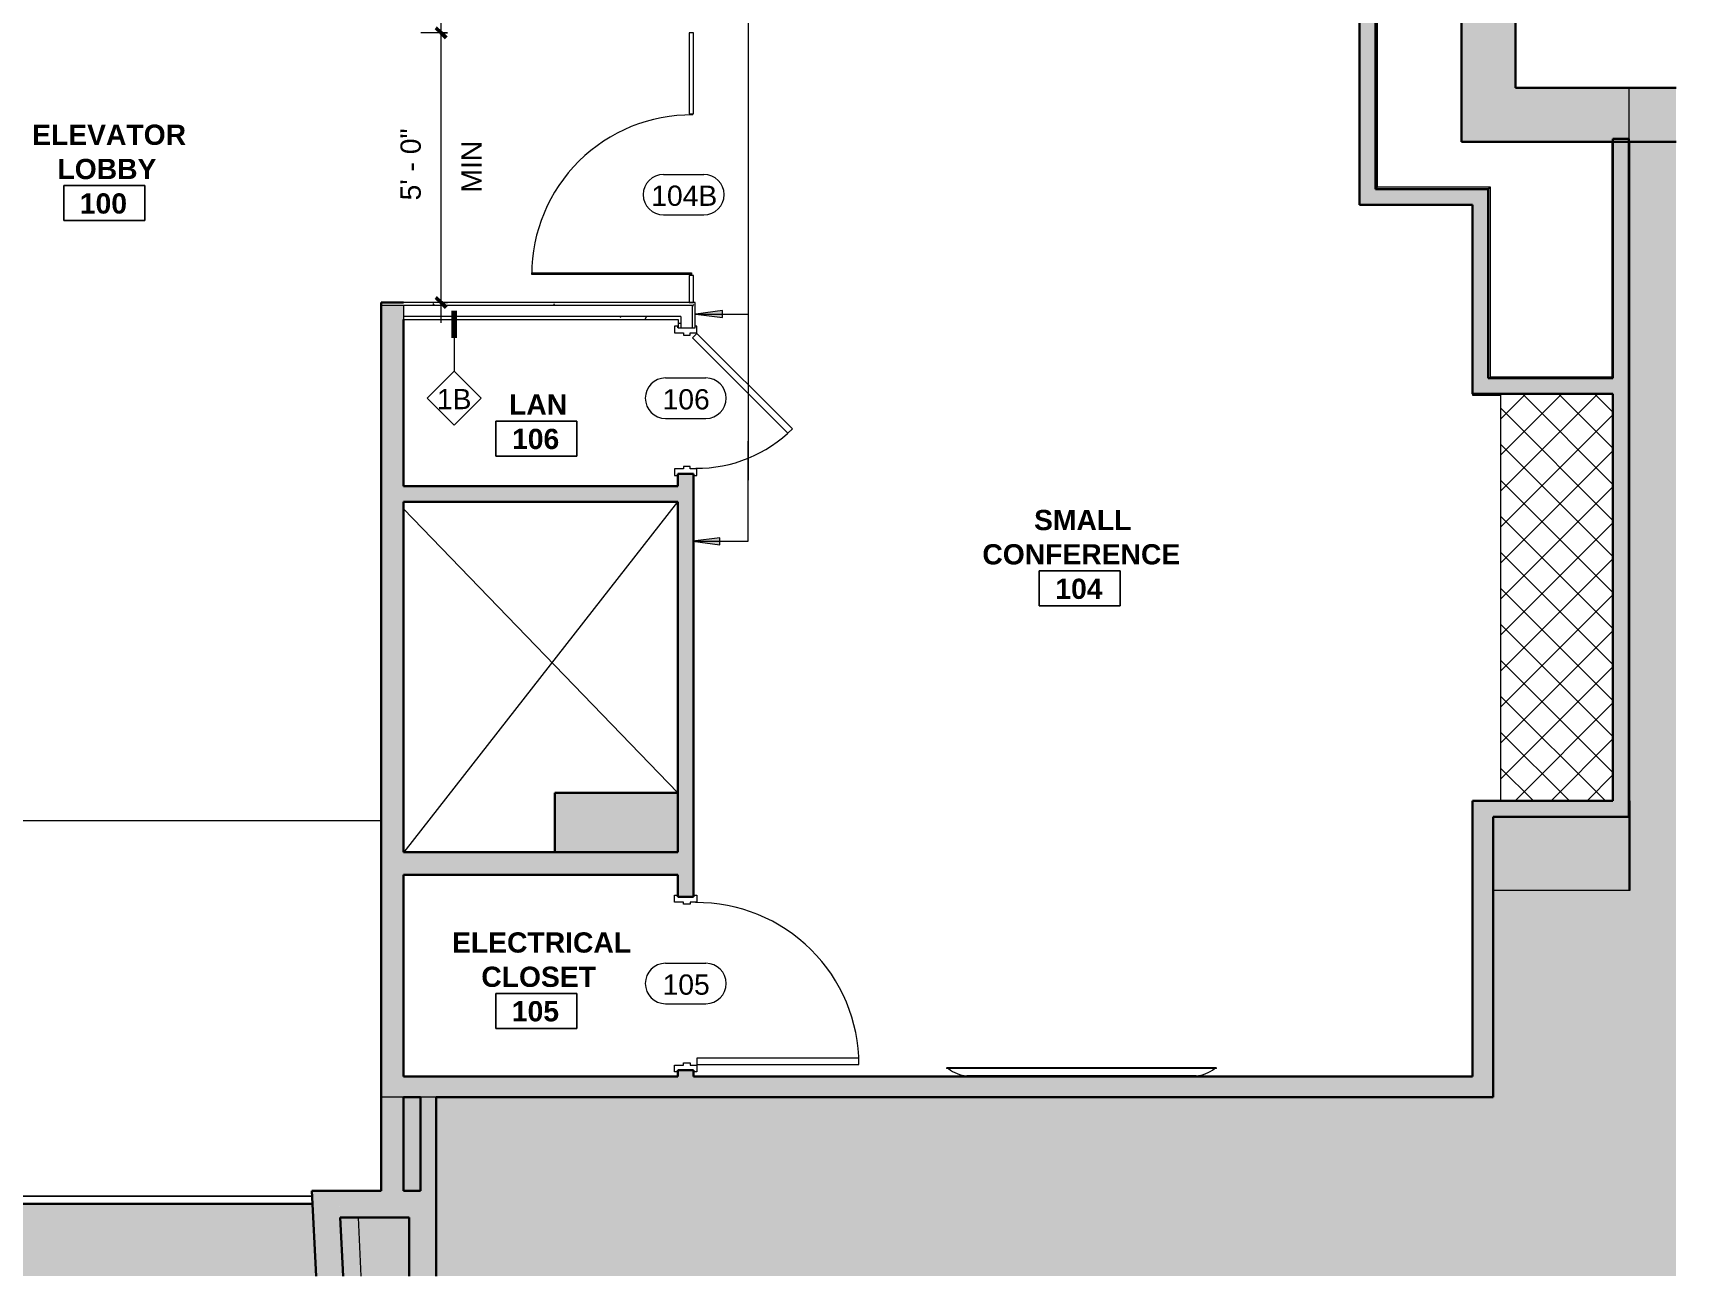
# Model space of a CAD drawing. Header units: inches. Extents: x 920 to 2317, y -557 to 1857.
# Drawn here: x 1951.6 to 2317, y 955.4 to 1232 of the extents above; entities that cross this region are included whole.
import ezdxf

# ---------------------------------------------------------------- set-up
doc = ezdxf.new("R2010")
doc.units = ezdxf.units.IN
doc.header["$MEASUREMENT"] = 0
for name, color, linetype, lineweight in [('1600 K ST MEZZANINE_dwg', 8, 'Continuous', 9), ('A-ANNO-DIMS', 211, 'Continuous', 9), ('A-ANNO-DIMS-48', 211, 'Continuous', 9), ('A-AREA-IDEN', 2, 'Continuous', 9), ('A-Cols-Bldg', 7, 'Continuous', 9), ('A-DETL-GENF', 92, 'Continuous', 9), ('A-DETL-THIN', 151, 'Continuous', 9), ('A-DOOR', 31, 'Continuous', 18), ('A-DOOR-IDEN', 31, 'Continuous', 9), ('A-FLOR', 192, 'Continuous', 18), ('A-FLOR-HRAL', 11, 'Continuous', 9), ('A-Flor-Hral-Exst', 7, 'Continuous', 9), ('A-GENM', 13, 'Continuous', 18), ('A-GLAZ-CURT', 52, 'Continuous', 9), ('A-WALL', 113, 'Continuous', 13), ('A-Wall-Exst', 7, 'Continuous', 9), ('A-WALL-IDEN', 211, 'Continuous', 9), ('A-WALL-PATT', 111, 'Continuous', 18), ('G-ANNO-TEXT', 231, 'Continuous', 9), ('I-WALL', 2, 'Continuous', 18), ('Q-CASE', 31, 'Continuous', 9), ('Q-SPCQ', 91, 'Continuous', 9), ('XAR$0$AFLEV', 7, 'Continuous', 9)]:
    doc.layers.add(name, color=color, linetype=linetype, lineweight=lineweight)
doc.styles.add('Swis721 Lt BT_1', font='swissl.ttf', dxfattribs={"height": 4.5})
doc.styles.add('Swis721 Lt BT_B', font='', dxfattribs={"height": 4.5})
doc.styles.get('Swis721 Lt BT_B').set_extended_font_data('Swis721 Lt BT', bold=True)
doc.dimstyles.new('OTJ_-_3_32__Linear__1_2__Tolerance', dxfattribs={"dimscale": 12, "dimtxt": 4.748918, "dimasz": 0.1875, "dimexe": 0.375, "dimexo": 0.25, "dimgap": 0.25, "dimtad": 1, "dimdec": 1, "dimrnd": 0.5, "dimzin": 3, "dimdsep": 46, "dimlunit": 4, "dimtxsty": 'Swis721 Lt BT_1', "dimblk1": 'OBLIQUE', "dimblk2": 'OBLIQUE', "dimsah": 1, "dimcen": 0.09, "dimdle": 0.375, "dimazin": 0, "dimtfac": 1, "dimtdec": 4, "dimtix": 1, "dimtmove": 0, "dimatfit": 3, "dimfxl": 1, "dimtvp": 1, "dimfrac": 2, "dimtolj": 1, "dimtzin": 0, "dimarcsym": 2})
pattern_1 = [(0, (-105.333, 0), (15.36, 3.84), [0.634, -10.886, 0.634, -10.886, -61.44]), (0, (-105.333, 0), (15.36, 3.84), [-23.04, 0.634, -22.406, 0.634, -10.886, -26.88]), (0, (-105.333, 0), (15.36, 3.84), [-57.6, 0.634, -7.046, 0.634, -18.566]), (120, (-99.573, 1.92), (-11.0055376, 11.38215), [0.634, -10.886, 0.634, -10.886, -61.44]), (120, (-99.573, 1.92), (-11.0055376, 11.38215), [-23.04, 0.634, -22.406, 0.634, -10.886, -26.88]), (120, (-99.573, 1.92), (-11.0055376, 11.38215), [-57.6, 0.634, -7.046, 0.634, -18.566]), (240, (-97.653, 9.6), (-4.3544624, -15.22215), [0.634, -10.886, 0.634, -10.886, -61.44]), (240, (-97.653, 9.6), (-4.3544624, -15.22215), [-23.04, 0.634, -22.406, 0.634, -10.886, -26.88]), (240, (-97.653, 9.6), (-4.3544624, -15.22215), [-57.6, 0.634, -7.046, 0.634, -18.566])]

# ---------------------------------------------------------------- blocks, each defined once
blk = doc.blocks.new('Door - Single - Solid Door-7923846-MEZZANINE  CONSTRUCTION')
at = {"layer": 'A-DOOR', "lineweight": 9}
for p, q in [((-15.63, 2.41), (-14.13, 2.41)), ((-15.63, 1.66), (-15.63, 2.41)), ((-14.13, 2.41), (-14.13, 0.41)), ((-14.13, 0.41), (-13.63, 0.41)), ((-13.63, 0.41), (-13.63, -1.09)), ((21.62, 0.41), (22.12, 0.41)), ((21.62, -1.09), (21.62, 0.41)), ((22.12, 2.41), (23.62, 2.41)), ((22.12, 0.41), (22.12, 2.41)), ((23.62, 2.41), (23.62, 1.66)), ((-15.63, -2.59), (-15.63, -1.84)), ((-14.13, -2.59), (-15.63, -2.59)), ((-14.13, -1.09), (-14.13, -2.59)), ((-13.63, -1.09), (-14.13, -1.09)), ((22.12, -1.09), (21.62, -1.09)), ((22.12, -2.59), (22.12, -1.09)), ((23.62, -2.59), (22.12, -2.59)), ((23.62, -1.84), (23.62, -2.59))]:
    blk.add_line(p, q, dxfattribs=at)
at = {"layer": 'A-DOOR'}
for p, q in [((-12.63, -2.59), (-14.01, -2.59)), ((-14.01, -2.59), (-14.01, -38.59)), ((-12.63, -38.59), (-12.63, -2.59)), ((-14.01, -38.59), (-12.63, -38.59))]:
    blk.add_line(p, q, dxfattribs=at)
at = {"layer": 'A-DOOR', "lineweight": 9}
blk.add_arc((-14.01, -2.59), 36, 270, 0.5, dxfattribs=at)
blk = doc.blocks.new('1600 K ST MEZZANINE_dwg-7073454-MEZZANINE  CONSTRUCTION')
at = {"layer": 'A-Cols-Bldg'}
blk.add_hatch(color=256, dxfattribs=at).paths.add_polyline_path([(2408.33, 1041.2), (2412.08, 1041.2), (2412.08, 1061.08), (2411.83, 1061.08), (2411.83, 1057.59), (2381.7, 1057.59), (2381.7, 1041.2), (2383.33, 1041.2)], flags=0)
at = {"layer": 'A-Cols-Bldg', "flags": 128}
blk.add_lwpolyline([(2411.83, 1061.08), (2412.08, 1061.08), (2412.08, 1041.2), (2381.7, 1041.2)], dxfattribs=at)
at = {"layer": 'A-Flor-Hral-Exst'}
for p, q in [((2412.08, 1155.38), (2412.08, 1207.73)), ((2118.95, 973.38), (2119, 973.38)), ((2118.95, 971.38), (2119.1, 971.38))]:
    blk.add_line(p, q, dxfattribs=at)
at = {"layer": 'A-Wall-Exst'}
for p, q in [((2408.08, 1207.73), (2408.08, 1155.38)), ((2125.32, 968.38), (2125.97, 955.36)), ((2129.98, 955.36), (2129.33, 968.38))]:
    blk.add_line(p, q, dxfattribs=at)
at = {"layer": 'A-Wall-Exst', "flags": 128}
for points in [[(2408.08, 1155.38), (2381.08, 1155.38), (2381.08, 1197.68), (2355.98, 1197.68), (2355.98, 1256.58), (2374.63, 1256.58)], [(2411.83, 1061.08), (2412.08, 1061.08), (2412.08, 1153.38), (2412.08, 1207.73)], [(2377.08, 1151.63), (2377.08, 1151.38), (2383.33, 1151.38)], [(2146.68, 955.36), (2146.68, 972.38), (2146.68, 995.15)]]:
    blk.add_lwpolyline(points, dxfattribs=at)
at = {"layer": 'A-WALL-PATT', "color": 7, "lineweight": 9}
for p, q in [((2355.98, 1197.68), (2355.48, 1197.18)), ((2355.48, 1197.18), (2355.98, 1197.68)), ((2381.08, 1197.68), (2380.58, 1197.18)), ((2380.58, 1197.18), (2381.08, 1197.68)), ((2412.08, 1061.08), (2411.83, 1061.08))]:
    blk.add_line(p, q, dxfattribs=at)
at = {"layer": 'A-WALL-PATT', "color": 7, "lineweight": 9, "flags": 128}
for points in [[(2380.83, 1155.13), (2381.08, 1155.38)], [(2408.2, 1155.13), (2408.08, 1155.38)], [(2377.33, 1151.63), (2377.08, 1151.38)], [(2411.83, 1153.38), (2412.08, 1153.38)], [(2146.63, 972.38), (2146.68, 972.38)]]:
    blk.add_lwpolyline(points, close=True, dxfattribs=at)
at = {"layer": 'XAR$0$AFLEV'}
for p, q in [((2200.38, 1062.93), (2139.38, 1126.05)), ((2139.52, 1049.66), (2200.38, 1127.6))]:
    blk.add_line(p, q, dxfattribs=at)
blk = doc.blocks.new('Generic Models 1 - Generic Models 1-7194762-MEZZANINE  CONSTRUCTION')
at = {"layer": 'A-GENM', "lineweight": 9}
h = blk.add_hatch(color=7, dxfattribs=at)
h.paths.add_polyline_path([(2200.38, 1049.66), (2200.38, 1062.93), (2173, 1062.93), (2173, 1049.66), (2174.16, 1049.66)], flags=0)
h.paths.add_polyline_path([(2176.63, 1262.58), (2200.38, 1262.58), (2200.38, 1270.53), (2176.63, 1270.53)], flags=0)
h.paths.add_polyline_path([(2367.13, 1346.73), (2374.63, 1346.73), (2374.63, 1365.98), (2367.13, 1365.98)], flags=0)
h.paths.add_polyline_path([(1951.63, 1443.7), (1951.63, 1459.54), (1921.63, 1459.54), (1921.63, 1443.7), (1925.95, 1443.7)], flags=0)
h.paths.add_polyline_path([(2205.63, 1445.23), (2205.63, 1459.73), (2184.63, 1459.73), (2184.63, 1445.23), (2200.83, 1445.23)], flags=0)
h.paths.add_polyline_path([(2367.63, 1446.22), (2374.63, 1446.22), (2374.63, 1459.73), (2367.63, 1459.73)], flags=0)
h.paths.add_polyline_path([(1844.88, 1610.85), (1844.88, 1660.6), (1829.88, 1660.6), (1829.88, 1665.6), (1819.63, 1665.6), (1819.63, 1610.85)], flags=0)
h.paths.add_polyline_path([(2374.63, 1630.31), (2374.63, 1681.1), (2365.13, 1681.1), (2365.13, 1630.31)], flags=0)
h.paths.add_polyline_path([(2008.69, 1642.75), (2009.38, 1642.75), (2009.38, 1665.6), (1990.88, 1665.6), (1990.88, 1642.75), (1991.2, 1642.75)], flags=0)
h.paths.add_polyline_path([(2206.13, 1646.48), (2224.38, 1646.48), (2224.38, 1665.6), (2205.88, 1665.6), (2205.88, 1646.48)], flags=0)
h.paths.add_polyline_path([(2009.88, 1819.62), (2009.88, 1844.85), (1990.83, 1844.85), (1990.83, 1844.2), (1990.88, 1844.2), (1990.88, 1819.62), (2009.38, 1819.62)], flags=0)
h.paths.add_polyline_path([(1819.63, 1833.6), (1828.13, 1833.6), (1828.13, 1844.85), (1819.63, 1844.85)], flags=0)
h.paths.add_polyline_path([(2232.75, 1833.6), (2232.75, 1844.85), (2205.88, 1844.85), (2205.88, 1833.6), (2232.45, 1833.6)], flags=0)
h.paths.add_polyline_path([(2374.63, 1836.23), (2374.63, 1844.85), (2356.63, 1844.85), (2356.63, 1836.23)], flags=0)
h.paths.add_polyline_path([(2106.58, 1836.6), (2114.57, 1836.6), (2114.57, 1844.85), (2094.6, 1844.85), (2094.6, 1836.6), (2099.94, 1836.6)], flags=0)
h.paths.add_polyline_path([(1899.93, 1836.6), (1913.9, 1836.6), (1913.9, 1844.85), (1899.93, 1844.85)], flags=0)
at = {"layer": 'A-GENM', "color": 8, "lineweight": 30}
for p, q in [((2200.38, 1062.93), (2173, 1062.93)), ((2173, 1062.93), (2173, 1049.66)), ((2200.38, 1049.66), (2200.38, 1062.93)), ((2173, 1049.66), (2200.38, 1049.66))]:
    blk.add_line(p, q, dxfattribs=at)
blk = doc.blocks.new('Top Rail Type - Top Rail_Internal_-7195333-MEZZANINE  CONSTRUCTION')
at = {"layer": 'A-FLOR-HRAL'}
for p, q in [((2119, 973.13), (2000.1, 973.13)), ((2119, 972.48), (2119, 972.29)), ((2000.21, 971.63), (2119, 971.63))]:
    blk.add_line(p, q, dxfattribs=at)
blk = doc.blocks.new('Top Rail Type - Top Rail_Internal_-V1-MEZZANINE  CONSTRUCTION')
at = {"layer": 'A-FLOR-HRAL'}
for p, q in [((2000.1, 973.13), (2119, 973.13)), ((2119, 973.13), (2119, 971.63)), ((2000.21, 971.63), (2119, 971.63))]:
    blk.add_line(p, q, dxfattribs=at)
blk = doc.blocks.new('A-Flat_Screen_TV - OLED 65B6P 65_-4747238-MEZZANINE  CONSTRUCTION')
at = {"layer": 'Q-SPCQ'}
for p, q in [((-30, 0.19), (30, 0.19)), ((-30, 0.19), (-30, 0)), ((30, 0), (-30, 0)), ((-29.94, 0), (-29.94, -0.06)), ((-25.5, 1.81), (25.5, 1.81)), ((29.94, -0.06), (29.94, 0)), ((30, 0), (30, 0.19)), ((29.94, -0.06), (-29.94, -0.06))]:
    blk.add_line(p, q, dxfattribs=at)
for centre, start, end in [((-24.9, -5.58), 94.6372, 128.9656), ((24.9, -5.58), 51.0344, 85.3628)]:
    blk.add_arc(centre, 7.41, start, end, dxfattribs=at)
blk = doc.blocks.new('C-Counter Top - ADJ HEIGHT-7525473-MEZZANINE  CONSTRUCTION')
at = {"layer": 'Q-CASE'}
h = blk.add_hatch(dxfattribs=at)
h.set_pattern_fill('FP_3', color=256, style=0, pattern_type=2)
h.set_pattern_definition([(135, (1104.365, -2408.329), (-4.006467, -4.006467), []), (225, (1104.365, -2408.329), (4.006467, -4.006467), [])])
h.paths.add_polyline_path([(43.27, 0), (-47.26, 0), (-47.26, -25), (43.27, -25)], flags=0)
blk.add_line((-47.26, -25), (43.27, -25), dxfattribs=at)
blk = doc.blocks.new('System Panel - Glazed-7642934-MEZZANINE  CONSTRUCTION')
at = {"layer": 'A-GLAZ-CURT', "lineweight": 18}
for p, q in [((3, 1.75), (-3, 1.75)), ((-3, 1.75), (-3, 0.75)), ((-3, 0.75), (3, 0.75)), ((3, 0.75), (3, 1.75))]:
    blk.add_line(p, q, dxfattribs=at)
blk = doc.blocks.new('CW-Single Glass Door - Patch Only - Short Pull-7677667-MEZZANINE  CONSTRUCTION')
at = {"layer": 'A-DOOR'}
for p, q in [((-17.75, 36.75), (-17.375, 36.75)), ((-17.75, 1.25), (-17.75, 36.75)), ((-17.375, 36.75), (-17.375, 1.25)), ((-17.375, 1.25), (-17.75, 1.25))]:
    blk.add_line(p, q, dxfattribs=at)
at = {"layer": 'A-DOOR', "lineweight": 9}
blk.add_arc((-17.75, 1.25), 35.5, 359.5, 90, dxfattribs=at)
blk = doc.blocks.new('System Panel - Glazed-7677652-MEZZANINE  CONSTRUCTION')
at = {"layer": 'A-GLAZ-CURT', "lineweight": 18}
for p, q in [((9, 1.75), (-9, 1.75)), ((-9, 1.75), (-9, 0.75)), ((-9, 0.75), (9, 0.75)), ((9, 0.75), (9, 1.75))]:
    blk.add_line(p, q, dxfattribs=at)
blk = doc.blocks.new('Door - Single - Solid Door 2_ 6_-7772753-MEZZANINE  CONSTRUCTION')
at = {"layer": 'A-DOOR'}
for p, q in [((-11.01, 2.59), (10.21, 23.8)), ((11.18, 22.83), (-10.03, 1.62)), ((10.21, 23.8), (11.18, 22.83)), ((-10.03, 1.62), (-11.01, 2.59))]:
    blk.add_line(p, q, dxfattribs=at)
at = {"layer": 'A-DOOR', "lineweight": 9}
for p, q in [((-12.63, 2.59), (-12.63, 2.15)), ((-11.13, 2.59), (-12.63, 2.59)), ((-11.13, 1.09), (-11.13, 2.59)), ((-10.63, 1.09), (-11.13, 1.09)), ((-10.63, -0.41), (-10.63, 1.09)), ((19.12, 1.09), (18.62, 1.09)), ((18.62, 1.09), (18.62, -0.41)), ((20.62, 2.59), (19.12, 2.59)), ((19.12, 2.59), (19.12, 1.09)), ((20.62, 1.84), (20.62, 2.59)), ((-12.26, -1.66), (-12.63, -1.66)), ((-12.63, -1.66), (-12.63, -2.41)), ((-12.63, -2.41), (-11.13, -2.41)), ((-12.26, -1.6), (-12.26, -1.66)), ((-11.13, -2.41), (-11.13, -0.41)), ((-11.13, -0.41), (-10.63, -0.41)), ((18.62, -0.41), (19.12, -0.41)), ((19.12, -0.41), (19.12, -2.41)), ((19.12, -2.41), (20.62, -2.41)), ((20.62, -2.41), (20.62, -1.66))]:
    blk.add_line(p, q, dxfattribs=at)
blk.add_arc((-11.01, 2.59), 30, 359.5, 45, dxfattribs=at)
blk = doc.blocks.new('Room Tag - Room Name and Number-3379422-MEZZANINE  CONSTRUCTION')
at = {"layer": 'A-AREA-IDEN'}
for p, q in [((-0.1881, -0.1636), (-0.1881, -0.0018)), ((-0.1881, -0.0018), (0.1869, -0.0018)), ((0.1869, -0.0018), (-0.1881, -0.0018)), ((-0.1881, -0.0018), (-0.1881, -0.1636)), ((0.1869, -0.0018), (0.1869, -0.1636)), ((0.1869, -0.1636), (0.1869, -0.0018)), ((0.1869, -0.1636), (-0.1881, -0.1636)), ((-0.1881, -0.1636), (0.1869, -0.1636))]:
    blk.add_line(p, q, dxfattribs=at)
blk = doc.blocks.new('DIMBLOCK12-MEZZANINE  CONSTRUCTION')
at = {"layer": 'A-ANNO-DIMS-48'}
for p, q in [((2042.38, 1167.48), (2042.38, 1236.48)), ((2043.79, 1231.98), (2037.88, 1231.98)), ((2042.38, 1231.98), (2043.79, 1231.98)), ((2043.79, 1171.98), (2037.88, 1171.98)), ((2042.38, 1171.98), (2043.79, 1171.98))]:
    blk.add_line(p, q, dxfattribs=at)
at = {"layer": 'A-ANNO-DIMS-48', "lineweight": 50}
for p, q in [((2042.38, 1231.98), (2041.25, 1233.1)), ((2042.38, 1231.98), (2043.5, 1230.85)), ((2042.38, 1171.98), (2041.25, 1173.1)), ((2042.38, 1171.98), (2043.5, 1170.85))]:
    blk.add_line(p, q, dxfattribs=at)
at = {"layer": 'A-ANNO-DIMS-48', "color": 0, "char_height": 4.5, "attachment_point": 1, "rotation": 90, "line_spacing_factor": 1.005062, "style": 'Swis721 Lt BT_1'}
for s, insert, width in [('5\' - 0"', (2033.37, 1194.7), 17.4579), ('MIN', (2046.91, 1196.44), 13.297)]:
    blk.add_mtext(s, dxfattribs=dict(at, insert=insert, width=width))
blk = doc.blocks.new('_Oblique')
at = {"color": 0, "linetype": 'ByBlock', "lineweight": -2}
blk.add_line((-0.5, -0.5), (0.5, 0.5), dxfattribs=at)
blk = doc.blocks.new('Wall Tag - 1_4_-62626-MEZZANINE  CONSTRUCTION')
at = {"layer": 'A-WALL-IDEN'}
for p, q in [((-0.125, 0), (0, 0.125)), ((0, 0.125), (0.125, 0)), ((-0.125, 0), (0, -0.125)), ((0, -0.125), (0.125, 0))]:
    blk.add_line(p, q, dxfattribs=at)
blk = doc.blocks.new('Door Tag - Door Tag-41184-MEZZANINE  CONSTRUCTION')
at = {"layer": 'A-DOOR-IDEN'}
for p, q in [((-0.09375, 0.09375), (0.09375, 0.09375)), ((-0.09375, -0.09375), (0.09375, -0.09375))]:
    blk.add_line(p, q, dxfattribs=at)
for centre, start, end in [((-0.09375, 0), 90, 270), ((0.09375, 0), 270, 90)]:
    blk.add_arc(centre, 0.09375, start, end, dxfattribs=at)

msp = doc.modelspace()

# ---------------------------------------------------------------- hatches: boundary and pattern name
at = {"layer": 'A-DETL-GENF'}
h = msp.add_hatch(color=9, dxfattribs=at)
h.paths.add_polyline_path([(1846.12, 955.36), (1890.14, 955.36), (1889.05, 969.25), (1874.17, 969.25), (1874.17, 968.5), (1872.67, 968.5), (1872.67, 970), (1872.17, 970), (1872.17, 971.5), (1872.67, 971.5), (1872.67, 975.25), (1836.42, 975.25), (1836.42, 971.5), (1836.92, 971.5), (1836.92, 970), (1836.42, 970), (1836.42, 968.5), (1834.92, 968.5), (1834.92, 969.25), (1714.3, 969.25), (1714.3, 955.36), (1836.42, 955.36)], flags=0)
h.paths.add_polyline_path([(1913.3, 955.36), (2014.58, 955.36), (2013.77, 971.38), (1894.9, 971.38), (1896.16, 955.36), (1906.3, 955.36)], flags=0)
h.paths.add_polyline_path([(2029.25, 955.36), (2035.3, 955.36), (2035.3, 968.38), (2019.93, 968.38), (2020.59, 955.36), (2029.05, 955.36)], flags=0)
h.paths.add_polyline_path([(2044.06, 955.36), (2317.04, 955.36), (2317.04, 1207.73), (2306.5, 1207.73), (2306.5, 1061.08), (2306.75, 1061.08), (2306.75, 1041.2), (2276.37, 1041.2), (2276.37, 995.15), (2041.3, 995.15), (2041.3, 955.36)], flags=0)
h.paths.add_polyline_path([(2036.83, 974.38), (2037.8, 974.38), (2037.8, 995.15), (2034.05, 995.15), (2034.05, 974.38), (2035.3, 974.38)], flags=0)
h.paths.add_polyline_path([(1820.62, 975.25), (1824.3, 975.25), (1824.3, 977.63), (1823.55, 977.63), (1823.55, 979.13), (1825.05, 979.13), (1825.05, 979.63), (1826.55, 979.63), (1826.55, 979.13), (1830.3, 979.13), (1830.3, 1009.38), (1826.55, 1009.38), (1826.55, 1008.88), (1825.05, 1008.88), (1825.05, 1009.38), (1823.55, 1009.38), (1823.55, 1010.88), (1824.3, 1010.88), (1824.3, 1025.33), (1805.8, 1025.33), (1805.8, 1041.58), (1810.8, 1041.58), (1810.8, 1133.08), (1714.3, 1133.08), (1714.3, 975.25), (1816.8, 975.25)], flags=0)
h.paths.add_polyline_path([(1830.3, 1041.58), (1906.3, 1041.58), (1906.3, 1074.08), (1904.3, 1074.08), (1904.3, 1095.2), (1906.3, 1095.2), (1906.3, 1095.45), (1904.3, 1095.45), (1904.3, 1116.58), (1906.3, 1116.58), (1906.3, 1184.58), (1904.3, 1184.58), (1904.3, 1205.7), (1906.3, 1205.7), (1906.3, 1205.95), (1904.3, 1205.95), (1904.3, 1227.08), (1906.3, 1227.08), (1906.3, 1258.73), (1816.8, 1258.73), (1816.8, 1154.95), (1905.3, 1154.95), (1905.3, 1146.95), (1816.8, 1146.95), (1816.8, 1041.58), (1824.3, 1041.58)], flags=0)
h.paths.add_polyline_path([(1794.11, 1137.08), (1810.8, 1137.08), (1810.8, 1160.68), (1714.3, 1160.68), (1714.3, 1137.08), (1789.93, 1137.08)], flags=0)
h.paths.add_polyline_path([(1810.8, 1164.68), (1810.8, 1258.73), (1806.3, 1258.73), (1806.3, 1275.92), (1821.3, 1275.92), (1821.3, 1309.66), (1820.55, 1309.66), (1820.55, 1311.16), (1821.3, 1311.16), (1821.3, 1341.41), (1820.55, 1341.41), (1820.55, 1342.91), (1821.3, 1342.91), (1821.3, 1347.28), (1714.3, 1347.28), (1714.3, 1164.68), (1798.62, 1164.68)], flags=0)
h.paths.add_polyline_path([(1868.3, 1264.73), (1906.3, 1264.73), (1906.3, 1296.45), (1870.77, 1296.45), (1870.77, 1295.7), (1869.27, 1295.7), (1869.27, 1301.2), (1868.77, 1301.2), (1868.77, 1302.7), (1869.27, 1302.7), (1869.27, 1303.45), (1839.02, 1303.45), (1839.02, 1302.7), (1839.52, 1302.7), (1839.52, 1301.2), (1839.02, 1301.2), (1839.02, 1295.7), (1837.52, 1295.7), (1837.52, 1296.45), (1827.3, 1296.45), (1827.3, 1275.92), (1868.3, 1275.92)], flags=0)
h.paths.add_polyline_path([(1829.67, 1347.28), (1865.42, 1347.28), (1865.42, 1351.03), (1864.92, 1351.03), (1864.92, 1352.53), (1865.42, 1352.53), (1865.42, 1354.03), (1866.92, 1354.03), (1866.92, 1353.28), (1867.02, 1353.28), (1867.02, 1443.7), (1714.3, 1443.7), (1714.3, 1353.28), (1827.67, 1353.28), (1827.67, 1354.03), (1829.17, 1354.03), (1829.17, 1352.53), (1829.67, 1352.53), (1829.67, 1351.03), (1829.17, 1351.03), (1829.17, 1347.28)], flags=0)
h.paths.add_polyline_path([(1879.56, 1448.7), (1880.49, 1448.7), (1880.49, 1844.85), (1876.43, 1844.85), (1876.43, 1856.85), (1820.43, 1856.85), (1820.43, 1844.85), (1808.56, 1844.85), (1808.56, 1836.6), (1794.59, 1836.6), (1794.59, 1844.85), (1782.73, 1844.85), (1782.73, 1856.85), (1726.73, 1856.85), (1726.73, 1844.85), (1722.8, 1844.85), (1722.8, 1833.6), (1714.3, 1833.6), (1714.3, 1665.6), (1724.55, 1665.6), (1724.55, 1660.6), (1739.55, 1660.6), (1739.55, 1610.85), (1714.3, 1610.85), (1714.3, 1449.7), (1816.3, 1449.7), (1816.3, 1459.54), (1846.3, 1459.54), (1846.3, 1449.7), (1867.02, 1449.7), (1867.02, 1448.7), (1871.65, 1448.7)], flags=0)
at = {"layer": 'A-WALL-PATT', "lineweight": 9}
h = msp.add_hatch(color=7, dxfattribs=at)
h.paths.add_polyline_path([(2269.3, 1207.73), (2281.3, 1207.73), (2281.3, 1279.93), (2269.3, 1279.93), (2269.3, 1219.73)], flags=0)
h.paths.add_polyline_path([(2281.3, 1335.93), (2281.3, 1381.73), (2269.3, 1381.73), (2269.3, 1335.93), (2271.14, 1335.93)], flags=0)
h.paths.add_polyline_path([(2269.3, 1437.73), (2281.3, 1437.73), (2281.3, 1481.61), (2269.3, 1481.61), (2269.3, 1441.23)], flags=0)
h.paths.add_polyline_path([(2281.3, 1537.61), (2281.3, 1574.31), (2269.3, 1574.31), (2269.3, 1537.61)], flags=0)
h.paths.add_polyline_path([(2269.3, 1630.31), (2281.3, 1630.31), (2281.3, 1688.6), (2269.3, 1688.6), (2269.3, 1685.48)], flags=0)
h.paths.add_polyline_path([(2281.3, 1744.6), (2281.3, 1844.85), (2269.3, 1844.85), (2269.3, 1744.6)], flags=0)
for points in [[(2246.65, 1197.18), (2250.15, 1197.18), (2250.15, 1274.08), (2246.65, 1274.08), (2246.65, 1198.94)], [(2317.04, 1207.73), (2317.04, 1219.73), (2281.3, 1219.73), (2281.3, 1207.73)], [(2306.5, 1061.09), (2306.5, 1207.73), (2303, 1207.73), (2303, 1061.09)], [(2271.75, 1193.68), (2271.75, 1197.18), (2246.65, 1197.18), (2246.65, 1193.68), (2250.15, 1193.68)], [(2271.75, 1155.13), (2275.25, 1155.13), (2275.25, 1197.18), (2271.75, 1197.18), (2271.75, 1193.68)], [(2029.05, 974.38), (2034.05, 974.38), (2034.05, 1171.35), (2029.05, 1171.35), (2029.05, 1016.26)], [(2303, 1151.63), (2303, 1155.13), (2271.75, 1155.13), (2271.75, 1151.63), (2302.77, 1151.63)], [(2095.05, 1127.6), (2095.05, 1131.1), (2034.05, 1131.1), (2034.05, 1127.6), (2068.83, 1127.6)], [(2271.75, 999.78), (2276.37, 999.78), (2276.37, 1061.09), (2271.75, 1061.09)], [(2303, 1057.59), (2306.5, 1057.59), (2306.5, 1061.09), (2276.37, 1061.09), (2276.37, 1057.59), (2278, 1057.59)], [(2034.05, 1044.66), (2095.05, 1044.66), (2095.05, 1049.66), (2034.05, 1049.66)], [(2151.57, 995.15), (2276.37, 995.15), (2276.37, 999.78), (2034.05, 999.78), (2034.05, 995.15), (2068.83, 995.15)], [(2037.8, 972.38), (2041.3, 972.38), (2041.3, 995.15), (2037.8, 995.15), (2037.8, 974.38)], [(2020.36, 955.36), (2020.59, 955.36), (2019.62, 974.38), (2013.62, 974.38), (2014.58, 955.36)], [(2027.6, 968.38), (2035.3, 968.38), (2035.3, 972.38), (2037.8, 972.38), (2037.8, 974.38), (2019.62, 974.38), (2019.93, 968.38), (2027.46, 968.38)], [(2041.3, 955.36), (2041.3, 972.38), (2035.3, 972.38), (2035.3, 955.36), (2035.74, 955.36)]]:
    msp.add_hatch(color=7, dxfattribs=at).paths.add_polyline_path(points, flags=0)
h = msp.add_hatch(dxfattribs=at)
h.set_pattern_fill('FP_2', color=256, style=0, pattern_type=2)
h.set_pattern_definition(pattern_1)
h.paths.add_polyline_path([(2095.73, 1171.35), (2098.23, 1171.35), (2098.23, 1171.98), (2029.05, 1171.98), (2029.05, 1171.35), (2095.11, 1171.35)], flags=0)
h = msp.add_hatch(dxfattribs=at)
h.set_pattern_fill('FP_2', color=256, style=0, pattern_type=2)
h.set_pattern_definition(pattern_1)
h.paths.add_polyline_path([(2098.55, 1166.35), (2098.86, 1166.35), (2098.86, 1171.98), (2098.23, 1171.98), (2098.23, 1166.35), (2098.32, 1166.35)], flags=0)
h = msp.add_hatch(dxfattribs=at)
h.set_pattern_fill('FP_2', color=256, style=0, pattern_type=2)
h.set_pattern_definition(pattern_1)
h.paths.add_polyline_path([(2034.05, 1168.23), (2095.11, 1168.23), (2095.11, 1168.85), (2034.05, 1168.85)], flags=0)
h = msp.add_hatch(dxfattribs=at)
h.set_pattern_fill('FP_2', color=256, style=0, pattern_type=2)
h.set_pattern_definition(pattern_1)
h.paths.add_polyline_path([(2095.11, 1166.35), (2095.73, 1166.35), (2095.73, 1168.85), (2095.11, 1168.85), (2095.11, 1166.44)], flags=0)
h = msp.add_hatch(color=7, dxfattribs=at)
h.paths.add_polyline_path([(2095.05, 999.78), (2098.55, 999.78), (2098.55, 1001.22), (2095.05, 1001.22)], flags=0)
h.paths.add_polyline_path([(2098.55, 1039.72), (2098.55, 1133.85), (2095.05, 1133.85), (2095.05, 1039.72)], flags=0)
at = {"layer": 'G-ANNO-TEXT'}
for points in [[(2099.01, 1169.41), (2105.01, 1168.62), (2105.01, 1170.2)], [(2098.4, 1118.86), (2104.4, 1118.07), (2104.4, 1119.65)]]:
    msp.add_hatch(color=7, dxfattribs=at).paths.add_polyline_path(points, flags=0)

# ---------------------------------------------------------------- linework, layer by layer
at = {"layer": 'A-DETL-THIN'}
for p, q in [((2317.04, 1219.73), (2306.5, 1219.73)), ((2306.5, 1219.73), (2306.5, 1041.2)), ((2306.5, 1041.2), (2276.37, 1041.2)), ((2276.37, 1041.2), (2276.37, 995.15)), ((2276.37, 995.15), (2029.05, 995.15)), ((2029.05, 995.15), (2029.05, 974.38)), ((2029.05, 974.38), (2013.62, 974.38)), ((2013.62, 974.38), (2013.77, 971.38)), ((2013.77, 971.38), (1894.9, 971.38))]:
    msp.add_line(p, q, dxfattribs=at)
at = {"layer": 'A-FLOR'}
for p, q in [((2029.05, 1056.66), (1913.3, 1056.66)), ((2013.62, 973.13), (2013.62, 974.38)), ((1894.9, 971.38), (2013.62, 971.38)), ((2013.62, 971.38), (2013.62, 971.63))]:
    msp.add_line(p, q, dxfattribs=at)
at = {"layer": 'A-WALL', "lineweight": 18}
for p, q in [((2098.23, 1171.35), (2029.05, 1171.35)), ((2034.05, 1171.35), (2034.05, 1168.23)), ((2098.23, 1171.35), (2098.23, 1166.35)), ((2095.73, 1168.85), (2034.05, 1168.85)), ((2095.73, 1168.85), (2095.73, 1166.35))]:
    msp.add_line(p, q, dxfattribs=at)
at = {"layer": 'A-WALL', "color": 8, "lineweight": 30}
for p, q in [((2276.37, 1061.09), (2271.75, 1061.09)), ((2271.75, 1061.09), (2271.75, 999.78)), ((2276.37, 995.15), (2276.37, 1057.59)), ((2095.05, 999.78), (2034.05, 999.78)), ((2271.75, 999.78), (2098.55, 999.78)), ((2034.05, 995.15), (2037.8, 995.15)), ((2041.3, 995.15), (2276.37, 995.15)), ((2013.62, 974.38), (2014.58, 955.36)), ((2029.05, 974.38), (2013.62, 974.38)), ((2037.8, 974.38), (2034.05, 974.38)), ((2041.3, 955.36), (2041.3, 972.38)), ((2020.59, 955.36), (2019.93, 968.38)), ((2019.93, 968.38), (2035.3, 968.38)), ((2035.3, 968.38), (2035.3, 955.36))]:
    msp.add_line(p, q, dxfattribs=at)
at = {"layer": 'A-WALL-IDEN', "lineweight": 90}
msp.add_line((2045.29, 1170.1), (2045.29, 1164.1), dxfattribs=at)
at = {"layer": 'A-WALL-IDEN'}
msp.add_line((2045.29, 1170.1), (2045.29, 1156.69), dxfattribs=at)
at = {"layer": 'G-ANNO-TEXT', "color": 7}
for p, q in [((2110.66, 1243.68), (2110.66, 1166.64)), ((2105.01, 1170.2), (2099.01, 1169.41)), ((2099.01, 1169.41), (2105.01, 1168.62)), ((2099.01, 1169.41), (2110.66, 1169.41)), ((2105.01, 1168.62), (2105.01, 1170.2)), ((2110.66, 1169.41), (2110.66, 1132.48)), ((2110.66, 1118.86), (2110.66, 1141.11)), ((2104.4, 1119.65), (2098.4, 1118.86)), ((2098.4, 1118.86), (2104.4, 1118.07)), ((2098.4, 1118.86), (2110.66, 1118.86)), ((2104.4, 1118.07), (2104.4, 1119.65))]:
    msp.add_line(p, q, dxfattribs=at)
at = {"layer": 'I-WALL', "color": 8, "lineweight": 30}
for p, q in [((2281.3, 1219.73), (2281.3, 1279.93)), ((2246.65, 1274.08), (2246.65, 1193.68)), ((2250.15, 1197.18), (2250.15, 1256.93)), ((2269.3, 1256.93), (2269.3, 1207.73)), ((2317.04, 1219.73), (2281.3, 1219.73)), ((2269.3, 1207.73), (2317.04, 1207.73)), ((2306.5, 1208.4), (2303, 1208.4)), ((2303, 1208.4), (2303, 1155.13)), ((2306.5, 1057.59), (2306.5, 1208.4)), ((2275.25, 1197.18), (2250.15, 1197.18)), ((2275.25, 1155.13), (2275.25, 1197.18)), ((2246.65, 1193.68), (2271.75, 1193.68)), ((2271.75, 1193.68), (2271.75, 1151.63)), ((2029.05, 1171.98), (2029.05, 974.38)), ((2034.05, 1171.98), (2029.05, 1171.98)), ((2034.05, 1131.1), (2034.05, 1168.23)), ((2303, 1155.13), (2275.25, 1155.13)), ((2271.75, 1151.63), (2303, 1151.63)), ((2303, 1151.63), (2303, 1061.09)), ((2098.55, 1133.85), (2095.05, 1133.85)), ((2095.05, 1133.85), (2095.05, 1131.1)), ((2098.55, 1039.72), (2098.55, 1133.85)), ((2095.05, 1131.1), (2034.05, 1131.1)), ((2034.05, 1127.6), (2095.05, 1127.6)), ((2034.05, 1049.66), (2034.05, 1127.6)), ((2095.05, 1127.6), (2095.05, 1049.66)), ((2303, 1061.09), (2276.37, 1061.09)), ((2276.37, 1057.59), (2306.5, 1057.59)), ((2095.05, 1049.66), (2034.05, 1049.66)), ((2034.05, 1044.66), (2095.05, 1044.66)), ((2034.05, 999.78), (2034.05, 1044.66)), ((2095.05, 1044.66), (2095.05, 1039.72)), ((2095.05, 1039.72), (2098.55, 1039.72)), ((2098.55, 1001.22), (2095.05, 1001.22)), ((2095.05, 1001.22), (2095.05, 999.78)), ((2098.55, 999.78), (2098.55, 1001.22)), ((2034.05, 974.38), (2034.05, 995.15)), ((2037.8, 995.15), (2037.8, 974.38)), ((2041.3, 972.38), (2041.3, 995.15))]:
    msp.add_line(p, q, dxfattribs=at)
at = {"layer": 'I-WALL'}
for p, q in [((2098.86, 1171.98), (2034.05, 1171.98)), ((2098.86, 1166.35), (2098.86, 1171.98)), ((2034.05, 1168.23), (2095.11, 1168.23)), ((2095.11, 1168.23), (2095.11, 1166.35)), ((2095.11, 1166.35), (2098.86, 1166.35))]:
    msp.add_line(p, q, dxfattribs=at)

# ---------------------------------------------------------------- block references
at = {"layer": '1600 K ST MEZZANINE_dwg', "color": 7}
msp.add_blockref('1600 K ST MEZZANINE_dwg-7073454-MEZZANINE  CONSTRUCTION', (-105.33, 0), dxfattribs=at)
at = {"layer": 'A-AREA-IDEN', "xscale": 47.99999999999997, "yscale": 47.99999999999997, "zscale": 47.99999999999997}
for p in [(1967.52, 1198.07), (2063.62, 1145.68), (2184.44, 1112.34), (2063.59, 1018.35)]:
    msp.add_blockref('Room Tag - Room Name and Number-3379422-MEZZANINE  CONSTRUCTION', p, dxfattribs=at)
at = {"layer": 'A-DOOR'}
for name, p, rotation in [('CW-Single Glass Door - Patch Only - Short Pull-7677667-MEZZANINE  CONSTRUCTION', (2099.3, 1195.98), 90), ('Door - Single - Solid Door 2_ 6_-7772753-MEZZANINE  CONSTRUCTION', (2096.71, 1154.09), 270), ('Door - Single - Solid Door-7923846-MEZZANINE  CONSTRUCTION', (2096.71, 1016.47), 90)]:
    msp.add_blockref(name, p, dxfattribs=dict(at, rotation=rotation))
at = {"layer": 'A-DOOR-IDEN', "xscale": 47.99999999999997, "yscale": 47.99999999999997, "zscale": 47.99999999999997}
for p in [(2096.34, 1195.98), (2096.8, 1150.69), (2096.8, 1020.47)]:
    msp.add_blockref('Door Tag - Door Tag-41184-MEZZANINE  CONSTRUCTION', p, dxfattribs=at)
at = {"layer": 'A-FLOR-HRAL'}
for name in ['Top Rail Type - Top Rail_Internal_-7195333-MEZZANINE  CONSTRUCTION', 'Top Rail Type - Top Rail_Internal_-V1-MEZZANINE  CONSTRUCTION']:
    msp.add_blockref(name, (-105.33, 0), dxfattribs=at)
at = {"layer": 'A-GENM', "lineweight": 9}
msp.add_blockref('Generic Models 1 - Generic Models 1-7194762-MEZZANINE  CONSTRUCTION', (-105.33, 0), dxfattribs=at)
at = {"layer": 'A-GLAZ-CURT', "rotation": 90}
for name, p in [('System Panel - Glazed-7677652-MEZZANINE  CONSTRUCTION', (2099.3, 1222.98)), ('System Panel - Glazed-7642934-MEZZANINE  CONSTRUCTION', (2099.3, 1174.98))]:
    msp.add_blockref(name, p, dxfattribs=at)
at = {"layer": 'A-WALL-IDEN', "xscale": 47.99999999999997, "yscale": 47.99999999999997, "zscale": 47.99999999999997}
msp.add_blockref('Wall Tag - 1_4_-62626-MEZZANINE  CONSTRUCTION', (2045.29, 1150.69), dxfattribs=at)
at = {"layer": 'Q-CASE', "rotation": 269.9999999999998}
msp.add_blockref('C-Counter Top - ADJ HEIGHT-7525473-MEZZANINE  CONSTRUCTION', (2303, 1104.37), dxfattribs=at)
at = {"layer": 'Q-SPCQ', "rotation": 180}
msp.add_blockref('A-Flat_Screen_TV - OLED 65B6P 65_-4747238-MEZZANINE  CONSTRUCTION', (2184.8, 1001.72), dxfattribs=at)

# ---------------------------------------------------------------- texts
at = {"layer": 'A-AREA-IDEN', "char_height": 4.5, "attachment_point": 1, "style": 'Swis721 Lt BT_B'}
for s, insert, width in [('ELEVATOR', (1951.46, 1211.56), 38.784), ('LOBBY', (1957.09, 1203.94), 25.149), ('100', (1962.07, 1196.27), 12.726), ('LAN', (2057.51, 1151.54), 14.6955), ('106', (2058.18, 1143.88), 12.726), ('SMALL', (2174.26, 1125.84), 24.6945), ('CONFERENCE', (2162.76, 1118.21), 52.419), ('104', (2178.99, 1110.54), 12.726), ('ELECTRICAL', (2044.84, 1031.85), 45.2985), ('CLOSET', (2051.34, 1024.22), 29.694), ('105', (2058.14, 1016.55), 12.726)]:
    msp.add_mtext(s, dxfattribs=dict(at, insert=insert, width=width))
at = {"layer": 'A-DOOR-IDEN', "char_height": 4.5, "attachment_point": 1, "style": 'Swis721 Lt BT_1'}
for s, insert, width in [('104B', (2089.13, 1197.99), 17.271), ('106', (2091.65, 1152.7), 12.2715), ('105', (2091.65, 1022.48), 12.2715)]:
    msp.add_mtext(s, dxfattribs=dict(at, insert=insert, width=width))
at = {"layer": 'A-WALL-IDEN', "insert": (2041.46, 1152.75), "char_height": 4.5, "width": 9.09, "attachment_point": 1, "style": 'Swis721 Lt BT_1'}
msp.add_mtext('1B', dxfattribs=at)

# ---------------------------------------------------------------- dimensions: what is measured, and where the dimension line sits
at = {"layer": 'A-ANNO-DIMS'}
dim = msp.add_linear_dim(base=(2042.38, 1231.98), p1=(2040.79, 1171.98), p2=(2040.79, 1231.98), angle=90, text='<>\\XMIN', dimstyle='OTJ_-_3_32__Linear__1_2__Tolerance', override={"dimpost": '<>', "dimfxl": 60}, dxfattribs=at)
dim.commit()
dim.dimension.update_dxf_attribs({"geometry": 'DIMBLOCK12-MEZZANINE  CONSTRUCTION', "text_midpoint": (2042.38, 1201.98)})

doc.saveas('drawing.dxf')
